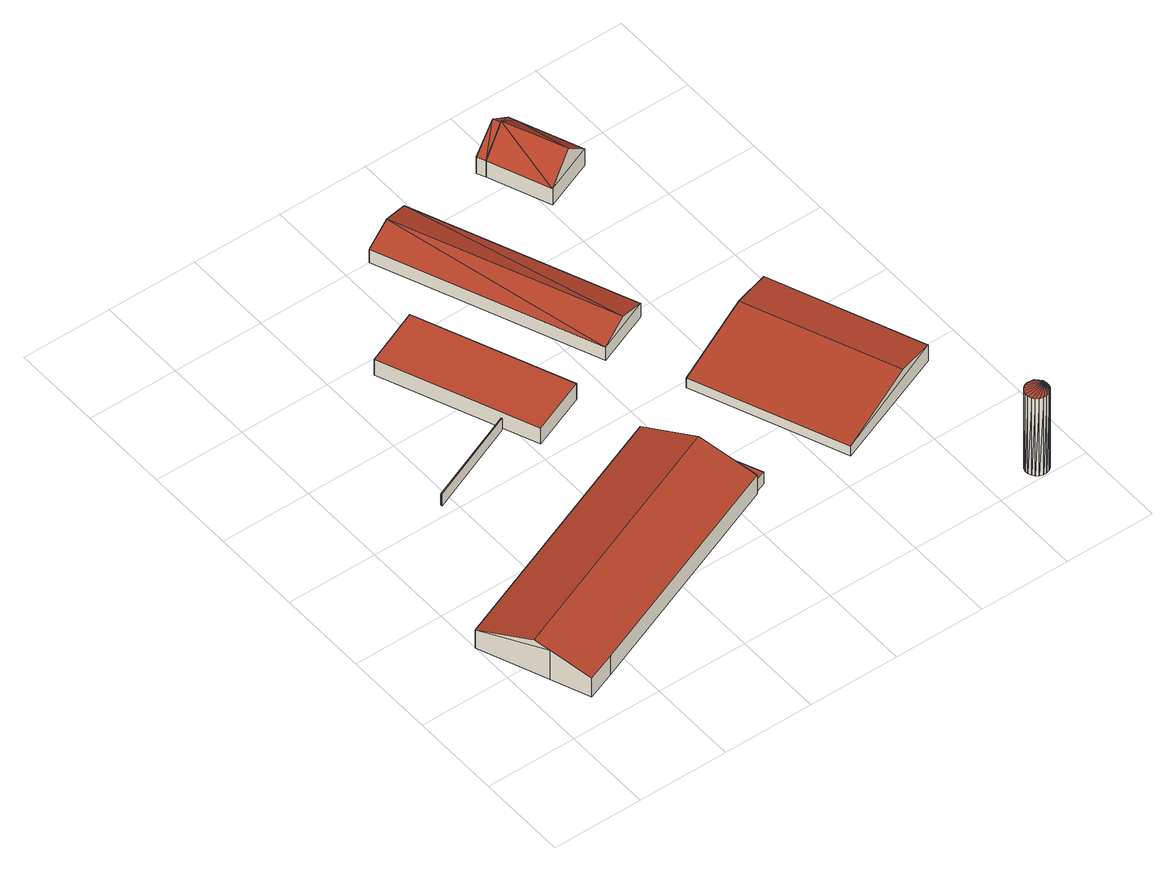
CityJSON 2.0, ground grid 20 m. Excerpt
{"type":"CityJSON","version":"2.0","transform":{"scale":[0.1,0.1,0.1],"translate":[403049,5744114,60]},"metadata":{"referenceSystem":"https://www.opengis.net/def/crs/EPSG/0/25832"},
"CityObjects":{
"building1":{"type":"Building","attributes":{"Gemeindeschluessel":"05558044","Geometrietyp2DReferenz":"3000","function":"31001_2700","roofType":"5000","measuredHeight":8.62},"geometry":[{"type":"Solid","lod":"2","boundaries":[[[[0,1,2,3]],[[4,5,1,0]],[[6,7,5,4]],[[8,9,7,6]],[[10,11,9,8]],[[12,13,11,10]],[[14,15,13,12]],[[3,2,15,14]],[[6,4,16,17,14,12,10,8]],[[16,0,3,17]],[[0,16,4]],[[14,17,3]],[[1,5,7,9,11,13,15,2]]]],"semantics":{"surfaces":[{"type":"WallSurface"},{"type":"RoofSurface"},{"type":"GroundSurface"}],"values":[[0,0,0,0,0,0,0,0,1,1,0,0,2]]}}]},
"building2":{"type":"Building","attributes":{"Gemeindeschluessel":"05558044","Geometrietyp2DReferenz":"3000","function":"51009_1700","roofType":"9999","measuredHeight":3},"geometry":[{"type":"Solid","lod":"2","boundaries":[[[[18,19,20,21]],[[19,22,23,20]],[[18,24,22,19]],[[21,25,24,18]],[[20,23,25,21]],[[22,24,25,23]]]],"semantics":{"surfaces":[{"type":"RoofSurface"},{"type":"WallSurface"},{"type":"GroundSurface"}],"values":[[0,1,1,1,1,2]]}}]},
"building3":{"type":"Building","attributes":{"Gemeindeschluessel":"05558044","Geometrietyp2DReferenz":"3000","function":"31001_2700","roofType":"1000","measuredHeight":4.21},"geometry":[{"type":"Solid","lod":"2","boundaries":[[[[26,27,28,29]],[[30,31,27,26]],[[32,33,31,30]],[[29,28,33,32]],[[30,26,29,32]],[[27,31,33,28]]]],"semantics":{"surfaces":[{"type":"WallSurface"},{"type":"RoofSurface"},{"type":"GroundSurface"}],"values":[[0,0,0,0,1,2]]}}]},
"building4":{"type":"Building","attributes":{"Gemeindeschluessel":"05558044","Geometrietyp2DReferenz":"3000","function":"31001_2700","roofType":"1000","measuredHeight":3.16},"geometry":[{"type":"Solid","lod":"2","boundaries":[[[[34,35,36,37]],[[38,39,35,34]],[[40,41,39,38]],[[37,36,41,40]],[[38,34,37,40]],[[35,39,41,36]]]],"semantics":{"surfaces":[{"type":"WallSurface"},{"type":"RoofSurface"},{"type":"GroundSurface"}],"values":[[0,0,0,0,1,2]]}}]},
"building5":{"type":"Building","attributes":{"Gemeindeschluessel":"05558044","Geometrietyp2DReferenz":"3000","function":"31001_2700","roofType":"3100","measuredHeight":5.76},"geometry":[{"type":"Solid","lod":"2","boundaries":[[[[42,43,44,45]],[[46,47,43,42]],[[48,49,47,46]],[[45,44,49,48]],[[42,50,46]],[[48,51,45]],[[50,42,45]],[[45,51,50]],[[46,50,51]],[[51,48,46]],[[43,47,49,44]]]],"semantics":{"surfaces":[{"type":"WallSurface"},{"type":"RoofSurface"},{"type":"GroundSurface"}],"values":[[0,0,0,0,0,0,1,1,1,1,2]]}}]},
"building6":{"type":"Building","attributes":{"Gemeindeschluessel":"05558044","Geometrietyp2DReferenz":"3000","function":"31001_2700","roofType":"3100","measuredHeight":5.92},"geometry":[{"type":"Solid","lod":"2","boundaries":[[[[52,53,54,55]],[[56,57,53,52]],[[58,59,57,56]],[[55,54,59,58]],[[52,60,56]],[[58,61,55]],[[55,61,60,52]],[[56,60,61,58]],[[53,57,59,54]]]],"semantics":{"surfaces":[{"type":"WallSurface"},{"type":"RoofSurface"},{"type":"GroundSurface"}],"values":[[0,0,0,0,0,0,1,1,2]]}}]},
"building7":{"type":"Building","attributes":{"Geometrietyp2DReferenz":"1000","Gemeindeschluessel":"05558044","function":"51002_1251","roofType":"9999","measuredHeight":20.55},"geometry":[{"type":"Solid","lod":"2","boundaries":[[[[62,63,64]],[[63,65,64]],[[66,67,62]],[[67,63,62]],[[68,69,66]],[[69,67,66]],[[70,71,68]],[[71,69,68]],[[72,73,70]],[[73,71,70]],[[74,75,72]],[[75,73,72]],[[76,77,74]],[[77,75,74]],[[78,79,76]],[[79,77,76]],[[80,81,78]],[[81,79,78]],[[82,83,80]],[[83,81,80]],[[84,85,82]],[[85,83,82]],[[86,87,84]],[[87,85,84]],[[88,89,86]],[[89,87,86]],[[90,91,88]],[[91,89,88]],[[92,93,90]],[[93,91,90]],[[94,95,92]],[[95,93,92]],[[96,97,94]],[[97,95,94]],[[98,99,96]],[[99,97,96]],[[100,101,98]],[[101,99,98]],[[64,65,100]],[[65,101,100]],[[65,63,101]],[[63,67,101]],[[67,69,101]],[[69,71,101]],[[71,73,101]],[[73,75,101]],[[75,77,101]],[[77,79,101]],[[79,81,101]],[[81,83,101]],[[83,85,101]],[[85,87,101]],[[87,89,101]],[[89,91,101]],[[91,93,101]],[[93,95,101]],[[95,97,101]],[[97,99,101]],[[62,64,66]],[[64,100,66]],[[100,98,66]],[[98,96,66]],[[96,94,66]],[[94,92,66]],[[92,90,66]],[[90,88,66]],[[88,86,66]],[[86,84,66]],[[84,82,66]],[[82,80,66]],[[80,78,66]],[[78,76,66]],[[76,74,66]],[[74,72,66]],[[72,70,66]],[[70,68,66]]]],"semantics":{"surfaces":[{"type":"WallSurface"},{"type":"GroundSurface"},{"type":"RoofSurface"}],"values":[[0,0,0,0,0,0,0,0,0,0,0,0,0,0,0,0,0,0,0,0,0,0,0,0,0,0,0,0,0,0,0,0,0,0,0,0,0,0,0,0,1,1,1,1,1,1,1,1,1,1,1,1,1,1,1,1,1,1,2,2,2,2,2,2,2,2,2,2,2,2,2,2,2,2,2,2]]}}]},
"building8":{"type":"Building","attributes":{"Gemeindeschluessel":"05558044","Geometrietyp2DReferenz":"3000","function":"31001_1000"},"address":[{"country":"Germany","locality":"Senden","thoroughfareNumber":"6","thoroughfareName":"Kreuzbauerschaft"}],"children":["building8-1","building8-2"]},
"building8-1":{"type":"BuildingPart","attributes":{"roofType":"3100","measuredHeight":9.18},"parents":["building8"],"geometry":[{"type":"Solid","lod":"2","boundaries":[[[[102,103,104,105]],[[106,107,108,109]],[[105,104,107,106]],[[106,110,105]],[[111,102,105]],[[105,110,111]],[[109,112,111,110]],[[110,106,109]],[[103,108,107,104]],[[103,102,109,108]],[[112,109,102]],[[112,102,111]]]],"semantics":{"surfaces":[{"type":"WallSurface"},{"type":"RoofSurface"},{"type":"GroundSurface"},{"type":"ClosureSurface"}],"values":[[0,0,0,0,1,1,1,1,2,3,0,3]]}}]},
"building8-2":{"type":"BuildingPart","attributes":{"roofType":"3100","measuredHeight":9.7},"parents":["building8"],"geometry":[{"type":"Solid","lod":"2","boundaries":[[[[109,108,113,114]],[[115,116,103,102]],[[114,113,116,115]],[[115,117,114]],[[114,117,118]],[[118,109,114]],[[117,115,102]],[[102,118,117]],[[108,103,116,113]],[[109,112,102]],[[103,108,109,102]],[[118,102,111,112,109]],[[111,102,112]]]],"semantics":{"surfaces":[{"type":"WallSurface"},{"type":"RoofSurface"},{"type":"GroundSurface"},{"type":"ClosureSurface"}],"values":[[0,0,0,0,1,1,1,1,2,0,3,0,3]]}}]}
},
"vertices":[
[562,522,49],[562,522,0],[0,296,0],[0,296,49],[633,347,67],[633,347,0],[655,291,50],[655,291,0],[655,290,49],[655,290,0],[156,89,49],[156,89,0],[93,65,49],[93,65,0],[60,148,76],[60,148,0],[609,406,87],[47,180,87],
[382,706,34],[381,708,34],[173,623,34],[174,620,34],[381,708,4],[173,623,4],[382,706,4],[174,620,4],
[406,1016,43],[406,1016,1],[283,965,1],[283,965,43],[540,686,43],[540,686,1],[417,636,43],[417,636,1],
[655,356,35],[655,356,4],[633,347,4],[633,347,35],[678,300,35],[678,300,4],[655,291,35],[655,291,4],
[764,780,37],[764,780,2],[573,1248,2],[573,1248,37],[644,731,37],[644,731,2],[453,1199,37],[453,1199,2],[704,756,60],[513,1223,60],
[1113,364,45],[1113,364,2],[982,690,2],[982,690,45],[850,259,27],[850,259,2],[719,585,27],[719,585,2],[1028,330,61],[897,656,61],
[1128,38,207],[1128,38,2],[1123,44,207],[1123,44,2],[1130,30,207],[1130,30,2],[1130,22,207],[1130,22,2],[1128,15,207],[1128,15,2],[1123,9,207],[1123,9,2],[1117,4,207],[1117,4,2],[1110,2,207],[1110,2,2],[1102,2,207],[1102,2,2],[1094,4,207],[1094,4,2],[1088,9,207],[1088,9,2],[1084,15,207],[1084,15,2],[1081,22,207],[1081,22,2],[1081,30,207],[1081,30,2],[1084,38,207],[1084,38,2],[1088,44,207],[1088,44,2],[1094,49,207],[1094,49,2],[1102,51,207],[1102,51,2],[1110,51,207],[1110,51,2],[1117,49,207],[1117,49,2],
[864,1280,51],[864,1280,8],[857,1299,8],[857,1299,51],[747,1254,51],[747,1254,8],[755,1235,8],[755,1235,51],[802,1276,100],[809,1258,100],[755,1236,51],
[808,1103,8],[808,1103,51],[918,1147,51],[918,1147,8],[863,1125,105],[809,1258,105]
]}
